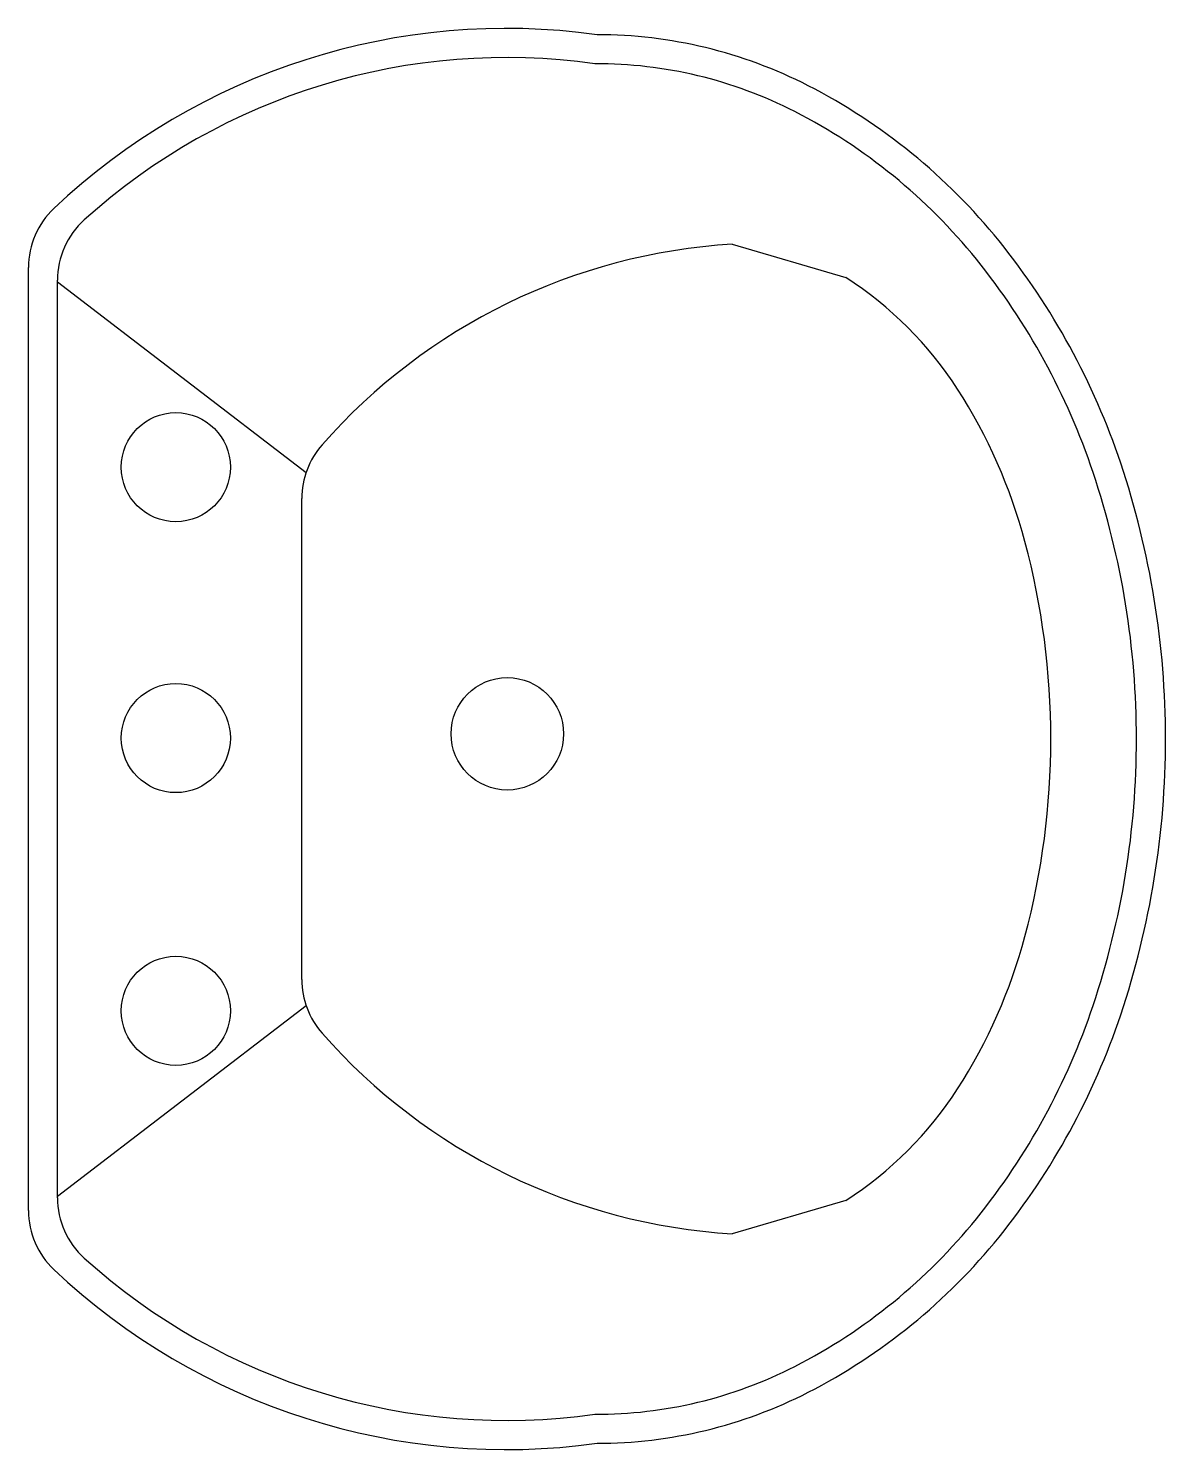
# Model space of a CAD drawing. Extents: x 0 to 0.42, y -0.052 to 0.472.
import ezdxf

# ---------------------------------------------------------------- set-up
doc = ezdxf.new("R2010")
doc.units = 0
doc.header["$LTSCALE"] = 0.02
doc.header["$MEASUREMENT"] = 0
doc.layers.get('0').update_dxf_attribs({"linetype": 'CONTINUOUS'})

msp = doc.modelspace()

# ---------------------------------------------------------------- linework, layer by layer
for p, q in [((0.2599352310742481, 0.3926693405493559), (0.3019528640941062, 0.3803275828058397)), ((-1.066583887182615e-17, 0.03593659397232875), (1.066583887182615e-17, 0.3840634060276713)), ((0.01074802604016311, 0.04063983843595813), (0.01074802604016313, 0.379360161564042)), ((0.1009774892270786, 0.1212164808891842), (0.1009774892270786, 0.2987835191108159)), ((0.3019528640941062, 0.03967241719416028), (0.2599352310742481, 0.02733065945064408))]:
    msp.add_line(p, q)
for points in [[(0.01074802604016313, 0.3787242473801731), (0.1025698168912537, 0.3084273851644485)], [(0.01074802604016311, 0.04127575261982687), (0.1025698168912537, 0.1115726148355516)]]:
    msp.add_lwpolyline(points)
for centre, radius in [((0.05445341768286602, 0.3103390994632958), 0.02013633980073413), ((0.1768728293962198, 0.2119122379161266), 0.02076560041950708), ((0.05445341768286602, 0.2103390994632958), 0.02013633980073413), ((0.05445341768286601, 0.1096609005367042), 0.02013633980073413)]:
    msp.add_circle(centre, radius)
for centre, radius, start, end in [((0.1764914891849544, 0.2290026937614187), 0.2433156836525228, 82.08428607113707, 133.3722611949441), ((0.2100000000000001, 0.2990963191497791), 0.1709036808502208, 62.84962302286789, 90.00000000000001), ((0.1764914891849544, 0.2290026937614187), 0.2325676576123597, 81.9001526319341, 132.075879164432), ((0.2100000000000003, 0.29909631914978), 0.1601556548100569, 62.84962302286789, 90.26475594974792), ((0.187951623919581, 0.256103270696138), 0.2192206872053411, 38.92754359279233, 62.84962302286799), ((0.1879516239195809, 0.2561032706961379), 0.2084726611651781, 38.92754359279233, 62.84962302286799), ((0.02999999999999998, 0.3840634060276713), 0.03, 133.3722611949441, 180), ((0.04074802604016312, 0.379360161564042), 0.03, 132.075879164432, 180), ((0.1533869378080143, 0.2281856396060265), 0.2636516634682445, 18.49803105265867, 38.92754359279233), ((0.273343643510933, 0.1733135548636156), 0.2197652070685455, 93.49792802815809, 138.6096671778737), ((0.1533869378080141, 0.2281856396060263), 0.2529036374280818, 18.49803105265872, 38.92754359279233), ((0.227644414023577, 0.2647489044475632), 0.1374051550813515, 32.79222402816508, 57.26201286641246), ((0.1763198554311768, 0.2316823412263698), 0.1984592943183099, 14.94191189379243, 32.79222402816508), ((0.1309774892270786, 0.2987835191108159), 0.03, 138.6096671778737, 180), ((0.09902958246469289, 0.2099999999999999), 0.3209704175353071, 0, 18.49803105265872), ((0.09902958246469497, 0.2100000000000005), 0.3102223914951418, 359.9999999999999, 18.49803105265872), ((0.09507085544247917, 0.21), 0.2825516478364516, 0, 14.94191189379253), ((0.09507085544247872, 0.21), 0.2825516478364521, 345.0580881062075, 0), ((0.09902958246469246, 0.2099999999999998), 0.3102223914951443, 341.5019689473414, 0), ((0.09902958246469283, 0.2099999999999999), 0.3209704175353071, 341.5019689473414, 0), ((0.1763198554311766, 0.1883176587736303), 0.1984592943183101, 327.207775971835, 345.0580881062075), ((0.1309774892270786, 0.1212164808891842), 0.03, 180, 221.3903328221261), ((0.153386937808014, 0.1918143603939737), 0.2529036374280818, 321.0724564072078, 341.5019689473414), ((0.153386937808014, 0.1918143603939737), 0.263651663468245, 321.0724564072078, 341.5019689473414), ((0.273343643510933, 0.2466864451363842), 0.2197652070685453, 221.3903328221263, 266.5020719718419), ((0.227644414023577, 0.1552510955524368), 0.1374051550813515, 302.7379871335876, 327.207775971835), ((0.04074802604016311, 0.04063983843595812), 0.03, 180, 227.9241208355679), ((0.03000000000000002, 0.03593659397232875), 0.03, 180, 226.6277388050559), ((0.1879516239195807, 0.1638967293038621), 0.2084726611651783, 297.1503769771322, 321.0724564072078), ((0.1879516239195811, 0.1638967293038619), 0.219220687205341, 297.1503769771321, 321.0724564072078), ((0.1764914891849545, 0.1909973062385814), 0.2325676576123598, 227.924120835568, 278.0998473680659), ((0.1764914891849545, 0.1909973062385814), 0.2433156836525229, 226.6277388050559, 277.915713928863), ((0.21, 0.1209036808502216), 0.1601556548100584, 269.7352440502521, 297.1503769771321), ((0.2100000000000001, 0.1209036808502212), 0.1709036808502212, 270, 297.1503769771321)]:
    msp.add_arc(centre, radius, start, end)

doc.saveas('drawing.dxf')
